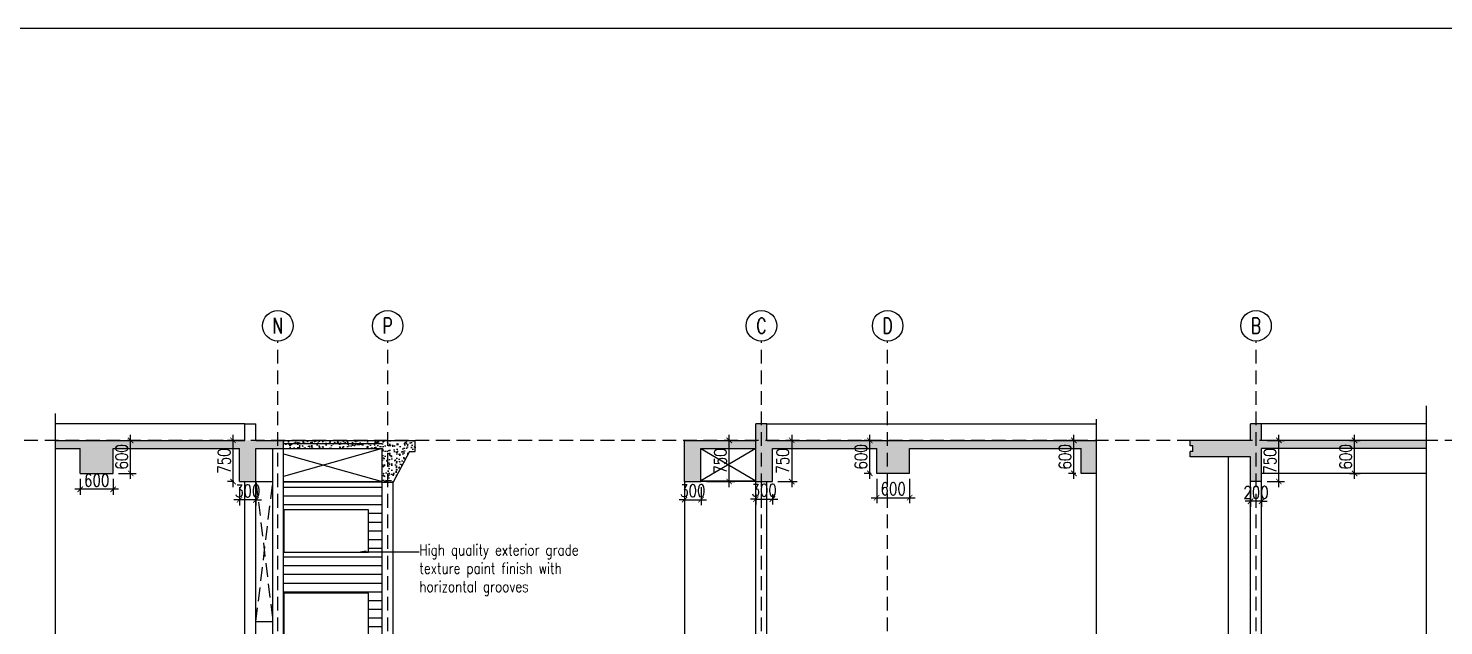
# Model space of a CAD drawing. Extents: x -32840 to 422982, y 280745 to 888746.
# Drawn here: x 38571 to 64353, y 463417 to 474298 of the extents above; entities that cross this region are included whole.
import ezdxf
from ezdxf import colors
from ezdxf.entities.mleader import LeaderData, LeaderLine
from ezdxf.enums import TextEntityAlignment as Align
from ezdxf.math import Vec2, Vec3

# ---------------------------------------------------------------- set-up
doc = ezdxf.new("R2010")
doc.units = 0
doc.header["$LTSCALE"] = 1000
doc.header["$PDMODE"] = 3
doc.linetypes.add('CONTINOUS', pattern=[0])
doc.linetypes.add('HIDDEN', pattern=[0.375, 0.25, -0.125])
doc.layers.get('Defpoints').update_dxf_attribs({"linetype": 'HIDDEN'})
for name, color, linetype in [('a-dim', 3, 'Continuous'), ('A-duct', 1, 'Continuous'), ('A-Elev 01', 7, 'Continuous'), ('A-Elev 02', 6, 'Continuous'), ('A-GRID NO', 40, 'CONTINOUS'), ('A-HAT', 8, 'Continuous'), ('A-LVL', 31, 'HIDDEN'), ('A-TXT', 6, 'Continuous'), ('A-WALL', 7, 'CONTINOUS'), ('I-False Ceiling', 7, 'Continuous')]:
    doc.layers.add(name, color=color, linetype=linetype)
doc.layers.add('A-FLOR', color=2, linetype='Continuous', lineweight=18)
doc.styles.add('ROMANS', font='romans.shx', dxfattribs={"width": 0.8})
doc.dimstyles.new('dim-1', dxfattribs={"dimscale": 100, "dimtxt": 2.25, "dimasz": 1, "dimexe": 1, "dimexo": 1, "dimgap": 0.5, "dimtad": 1, "dimdec": 0, "dimzin": 3, "dimdsep": 46, "dimtxsty": 'ROMANS', "dimblk": 'ARCHTICK', "dimcen": 0.0625, "dimdle": 1, "dimclrd": 256, "dimclre": 256, "dimclrt": 6, "dimadec": 0, "dimazin": 0, "dimtfac": 1, "dimtdec": 0, "dimtix": 1, "dimtmove": 1, "dimatfit": 3, "dimfxl": 1, "dimfrac": 2, "dimtolj": 1, "dimtzin": 3, "dimarcsym": 0})

# ---------------------------------------------------------------- blocks, each defined once
blk = doc.blocks.new('_ArchTick')
at = {"color": 0, "linetype": 'ByBlock', "const_width": 0.15}
blk.add_lwpolyline([(-0.5, -0.5), (0.5, 0.5)], dxfattribs=at)
blk = doc.blocks.new('*D1830')
at = {"layer": 'a-dim', "lineweight": -2, "transparency": 16777216}
for p, q in [((42317, 466792), (42201, 466792)), ((42301, 465942), (42301, 466892)), ((42317, 466042), (42201, 466042))]:
    blk.add_line(p, q, dxfattribs=at)
at = {"layer": 'Defpoints', "color": 0, "transparency": 16777216}
for p in [(42301, 466792), (42417, 466792), (42417, 466042)]:
    blk.add_point(p, dxfattribs=at)
at = {"layer": 'a-dim', "lineweight": -2, "transparency": 16777216, "xscale": 100, "yscale": 100, "zscale": 100}
for p, rotation in [((42301, 466792), 90), ((42301, 466042), 270)]:
    blk.add_blockref('_ArchTick', p, dxfattribs=dict(at, rotation=rotation))
at = {"layer": 'a-dim', "color": 6, "transparency": 16777216, "insert": (42139, 466417), "char_height": 225, "attachment_point": 5, "rotation": 90, "style": 'ROMANS'}
blk.add_mtext('\\A1;750', dxfattribs=at)
blk = doc.blocks.new('*D1831')
at = {"layer": 'a-dim', "lineweight": -2, "transparency": 16777216}
for p, q in [((42417, 465942), (42417, 465609)), ((42717, 465942), (42717, 465609)), ((42417, 465709), (42317, 465709)), ((42717, 465709), (42417, 465709)), ((42717, 465709), (42817, 465709))]:
    blk.add_line(p, q, dxfattribs=at)
at = {"layer": 'Defpoints', "color": 0, "transparency": 16777216}
for p in [(42417, 466042), (42717, 466042), (42417, 465709)]:
    blk.add_point(p, dxfattribs=at)
at = {"layer": 'a-dim', "lineweight": -2, "transparency": 16777216, "xscale": 100, "yscale": 100, "zscale": 100}
blk.add_blockref('_ArchTick', (42417, 465709), dxfattribs=at)
at = {"layer": 'a-dim', "lineweight": -2, "transparency": 16777216, "xscale": 100, "yscale": 100, "zscale": 100, "rotation": 180}
blk.add_blockref('_ArchTick', (42717, 465709), dxfattribs=at)
at = {"layer": 'a-dim', "color": 6, "transparency": 16777216, "insert": (42567, 465872), "char_height": 225, "attachment_point": 5, "style": 'ROMANS'}
blk.add_mtext('\\A1;300', dxfattribs=at)
blk = doc.blocks.new('*D1834')
at = {"layer": 'a-dim', "lineweight": -2, "transparency": 16777216}
for p, q in [((40217, 466792), (40535, 466792)), ((40435, 466092), (40435, 466892)), ((40217, 466192), (40535, 466192))]:
    blk.add_line(p, q, dxfattribs=at)
at = {"layer": 'Defpoints', "color": 0, "transparency": 16777216}
for p in [(40117, 466792), (40435, 466792), (40117, 466192)]:
    blk.add_point(p, dxfattribs=at)
at = {"layer": 'a-dim', "lineweight": -2, "transparency": 16777216, "xscale": 100, "yscale": 100, "zscale": 100}
for p, rotation in [((40435, 466792), 90), ((40435, 466192), 270)]:
    blk.add_blockref('_ArchTick', p, dxfattribs=dict(at, rotation=rotation))
at = {"layer": 'a-dim', "color": 6, "transparency": 16777216, "insert": (40272, 466492), "char_height": 225, "attachment_point": 5, "rotation": 90, "style": 'ROMANS'}
blk.add_mtext('\\A1;600', dxfattribs=at)
blk = doc.blocks.new('*D1835')
at = {"layer": 'a-dim', "lineweight": -2, "transparency": 16777216}
for p, q in [((40217, 465901), (39417, 465901)), ((39517, 466092), (39517, 465801)), ((40117, 466092), (40117, 465801))]:
    blk.add_line(p, q, dxfattribs=at)
at = {"layer": 'Defpoints', "color": 0, "transparency": 16777216}
for p in [(39517, 466192), (40117, 466192), (39517, 465901)]:
    blk.add_point(p, dxfattribs=at)
at = {"layer": 'a-dim', "lineweight": -2, "transparency": 16777216, "xscale": 100, "yscale": 100, "zscale": 100, "rotation": 180}
blk.add_blockref('_ArchTick', (39517, 465901), dxfattribs=at)
at = {"layer": 'a-dim', "lineweight": -2, "transparency": 16777216, "xscale": 100, "yscale": 100, "zscale": 100}
blk.add_blockref('_ArchTick', (40117, 465901), dxfattribs=at)
at = {"layer": 'a-dim', "color": 6, "transparency": 16777216, "insert": (39817, 466064), "char_height": 225, "attachment_point": 5, "style": 'ROMANS'}
blk.add_mtext('\\A1;600', dxfattribs=at)
blk = doc.blocks.new('*D1844')
at = {"layer": 'a-dim', "lineweight": -2, "transparency": 16777216}
for p, q in [((51825, 465723), (51725, 465723)), ((51825, 465810), (51825, 465623)), ((51825, 465723), (52125, 465723)), ((52125, 465810), (52125, 465623)), ((52125, 465723), (52225, 465723))]:
    blk.add_line(p, q, dxfattribs=at)
at = {"layer": 'Defpoints', "color": 0, "transparency": 16777216}
for p in [(51825, 465910), (52125, 465910), (52125, 465723)]:
    blk.add_point(p, dxfattribs=at)
at = {"layer": 'a-dim', "lineweight": -2, "transparency": 16777216, "xscale": 100, "yscale": 100, "zscale": 100}
blk.add_blockref('_ArchTick', (51825, 465723), dxfattribs=at)
at = {"layer": 'a-dim', "lineweight": -2, "transparency": 16777216, "xscale": 100, "yscale": 100, "zscale": 100, "rotation": 180}
blk.add_blockref('_ArchTick', (52125, 465723), dxfattribs=at)
at = {"layer": 'a-dim', "color": 6, "transparency": 16777216, "insert": (51975, 465885), "char_height": 225, "attachment_point": 5, "style": 'ROMANS'}
blk.add_mtext('\\A1;300', dxfattribs=at)
blk = doc.blocks.new('*D1845')
at = {"layer": 'a-dim', "lineweight": -2, "transparency": 16777216}
for p, q in [((52225, 466792), (52577, 466792)), ((52477, 466892), (52477, 465942)), ((52225, 466042), (52577, 466042))]:
    blk.add_line(p, q, dxfattribs=at)
at = {"layer": 'Defpoints', "color": 0, "transparency": 16777216}
for p in [(52125, 466792), (52125, 466042), (52477, 466042)]:
    blk.add_point(p, dxfattribs=at)
at = {"layer": 'a-dim', "lineweight": -2, "transparency": 16777216, "xscale": 100, "yscale": 100, "zscale": 100}
for p, rotation in [((52477, 466792), 90), ((52477, 466042), 270)]:
    blk.add_blockref('_ArchTick', p, dxfattribs=dict(at, rotation=rotation))
at = {"layer": 'a-dim', "color": 6, "transparency": 16777216, "insert": (52314, 466417), "char_height": 225, "attachment_point": 5, "rotation": 90, "style": 'ROMANS'}
blk.add_mtext('\\A1;750', dxfattribs=at)
blk = doc.blocks.new('*D1846')
at = {"layer": 'a-dim', "lineweight": -2, "transparency": 16777216}
for p, q in [((50525, 465942), (50525, 465612)), ((50825, 465942), (50825, 465612)), ((50525, 465712), (50425, 465712)), ((50525, 465712), (50825, 465712)), ((50825, 465712), (50925, 465712))]:
    blk.add_line(p, q, dxfattribs=at)
at = {"layer": 'Defpoints', "color": 0, "transparency": 16777216}
for p in [(50525, 466042), (50825, 466042), (50825, 465712)]:
    blk.add_point(p, dxfattribs=at)
at = {"layer": 'a-dim', "lineweight": -2, "transparency": 16777216, "xscale": 100, "yscale": 100, "zscale": 100}
blk.add_blockref('_ArchTick', (50525, 465712), dxfattribs=at)
at = {"layer": 'a-dim', "lineweight": -2, "transparency": 16777216, "xscale": 100, "yscale": 100, "zscale": 100, "rotation": 180}
blk.add_blockref('_ArchTick', (50825, 465712), dxfattribs=at)
at = {"layer": 'a-dim', "color": 6, "transparency": 16777216, "insert": (50675, 465874), "char_height": 225, "attachment_point": 5, "style": 'ROMANS'}
blk.add_mtext('\\A1;300', dxfattribs=at)
blk = doc.blocks.new('*D1847')
at = {"layer": 'a-dim', "lineweight": -2, "transparency": 16777216}
for p, q in [((50925, 466792), (51439, 466792)), ((51339, 465942), (51339, 466892)), ((50925, 466042), (51439, 466042))]:
    blk.add_line(p, q, dxfattribs=at)
at = {"layer": 'Defpoints', "color": 0, "transparency": 16777216}
for p in [(50825, 466792), (51339, 466792), (50825, 466042)]:
    blk.add_point(p, dxfattribs=at)
at = {"layer": 'a-dim', "lineweight": -2, "transparency": 16777216, "xscale": 100, "yscale": 100, "zscale": 100}
for p, rotation in [((51339, 466792), 90), ((51339, 466042), 270)]:
    blk.add_blockref('_ArchTick', p, dxfattribs=dict(at, rotation=rotation))
at = {"layer": 'a-dim', "color": 6, "transparency": 16777216, "insert": (51177, 466417), "char_height": 225, "attachment_point": 5, "rotation": 90, "style": 'ROMANS'}
blk.add_mtext('\\A1;750', dxfattribs=at)
blk = doc.blocks.new('*D1848')
at = {"layer": 'a-dim', "lineweight": -2, "transparency": 16777216}
for p, q in [((54025, 466092), (54025, 465648)), ((54625, 466092), (54625, 465648)), ((53925, 465748), (54725, 465748))]:
    blk.add_line(p, q, dxfattribs=at)
at = {"layer": 'Defpoints', "color": 0, "transparency": 16777216}
for p in [(54025, 466192), (54625, 466192), (54625, 465748)]:
    blk.add_point(p, dxfattribs=at)
at = {"layer": 'a-dim', "lineweight": -2, "transparency": 16777216, "xscale": 100, "yscale": 100, "zscale": 100, "rotation": 180}
blk.add_blockref('_ArchTick', (54025, 465748), dxfattribs=at)
at = {"layer": 'a-dim', "lineweight": -2, "transparency": 16777216, "xscale": 100, "yscale": 100, "zscale": 100}
blk.add_blockref('_ArchTick', (54625, 465748), dxfattribs=at)
at = {"layer": 'a-dim', "color": 6, "transparency": 16777216, "insert": (54325, 465910), "char_height": 225, "attachment_point": 5, "style": 'ROMANS'}
blk.add_mtext('\\A1;600', dxfattribs=at)
blk = doc.blocks.new('*D1849')
at = {"layer": 'a-dim', "lineweight": -2, "transparency": 16777216}
for p, q in [((53925, 466792), (53800, 466792)), ((53900, 466092), (53900, 466892)), ((53925, 466192), (53800, 466192))]:
    blk.add_line(p, q, dxfattribs=at)
at = {"layer": 'Defpoints', "color": 0, "transparency": 16777216}
for p in [(53900, 466792), (54025, 466792), (54025, 466192)]:
    blk.add_point(p, dxfattribs=at)
at = {"layer": 'a-dim', "lineweight": -2, "transparency": 16777216, "xscale": 100, "yscale": 100, "zscale": 100}
for p, rotation in [((53900, 466792), 90), ((53900, 466192), 270)]:
    blk.add_blockref('_ArchTick', p, dxfattribs=dict(at, rotation=rotation))
at = {"layer": 'a-dim', "color": 6, "transparency": 16777216, "insert": (53737, 466492), "char_height": 225, "attachment_point": 5, "rotation": 90, "style": 'ROMANS'}
blk.add_mtext('\\A1;600', dxfattribs=at)
blk = doc.blocks.new('*D1850')
at = {"layer": 'a-dim', "lineweight": -2, "transparency": 16777216}
for p, q in [((57650, 466792), (57518, 466792)), ((57618, 466092), (57618, 466892)), ((57650, 466192), (57518, 466192))]:
    blk.add_line(p, q, dxfattribs=at)
at = {"layer": 'Defpoints', "color": 0, "transparency": 16777216}
for p in [(57618, 466792), (57750, 466792), (57750, 466192)]:
    blk.add_point(p, dxfattribs=at)
at = {"layer": 'a-dim', "lineweight": -2, "transparency": 16777216, "xscale": 100, "yscale": 100, "zscale": 100}
for p, rotation in [((57618, 466792), 90), ((57618, 466192), 270)]:
    blk.add_blockref('_ArchTick', p, dxfattribs=dict(at, rotation=rotation))
at = {"layer": 'a-dim', "color": 6, "transparency": 16777216, "insert": (57456, 466492), "char_height": 225, "attachment_point": 5, "rotation": 90, "style": 'ROMANS'}
blk.add_mtext('\\A1;600', dxfattribs=at)
blk = doc.blocks.new('*D1855')
at = {"layer": 'a-dim', "lineweight": -2, "transparency": 16777216}
for p, q in [((60835, 465942), (60835, 465583)), ((61035, 465942), (61035, 465583)), ((60835, 465683), (60735, 465683)), ((61035, 465683), (60835, 465683)), ((61035, 465683), (61135, 465683))]:
    blk.add_line(p, q, dxfattribs=at)
at = {"layer": 'Defpoints', "color": 0, "transparency": 16777216}
for p in [(60835, 466042), (61035, 466042), (60835, 465683)]:
    blk.add_point(p, dxfattribs=at)
at = {"layer": 'a-dim', "lineweight": -2, "transparency": 16777216, "xscale": 100, "yscale": 100, "zscale": 100}
blk.add_blockref('_ArchTick', (60835, 465683), dxfattribs=at)
at = {"layer": 'a-dim', "lineweight": -2, "transparency": 16777216, "xscale": 100, "yscale": 100, "zscale": 100, "rotation": 180}
blk.add_blockref('_ArchTick', (61035, 465683), dxfattribs=at)
at = {"layer": 'a-dim', "color": 6, "transparency": 16777216, "insert": (60935, 465845), "char_height": 225, "attachment_point": 5, "style": 'ROMANS'}
blk.add_mtext('\\A1;200', dxfattribs=at)
blk = doc.blocks.new('*D1856')
at = {"layer": 'a-dim', "lineweight": -2, "transparency": 16777216}
for p, q in [((61135, 466792), (61451, 466792)), ((61351, 465942), (61351, 466892)), ((61135, 466042), (61451, 466042))]:
    blk.add_line(p, q, dxfattribs=at)
at = {"layer": 'Defpoints', "color": 0, "transparency": 16777216}
for p in [(61035, 466792), (61351, 466792), (61035, 466042)]:
    blk.add_point(p, dxfattribs=at)
at = {"layer": 'a-dim', "lineweight": -2, "transparency": 16777216, "xscale": 100, "yscale": 100, "zscale": 100}
for p, rotation in [((61351, 466792), 90), ((61351, 466042), 270)]:
    blk.add_blockref('_ArchTick', p, dxfattribs=dict(at, rotation=rotation))
at = {"layer": 'a-dim', "color": 6, "transparency": 16777216, "insert": (61189, 466417), "char_height": 225, "attachment_point": 5, "rotation": 90, "style": 'ROMANS'}
blk.add_mtext('\\A1;750', dxfattribs=at)
blk = doc.blocks.new('*D1857')
at = {"layer": 'a-dim', "lineweight": -2, "transparency": 16777216}
for p, q in [((62635, 466792), (62830, 466792)), ((62730, 466092), (62730, 466892)), ((62635, 466192), (62830, 466192))]:
    blk.add_line(p, q, dxfattribs=at)
at = {"layer": 'Defpoints', "color": 0, "transparency": 16777216}
for p in [(62535, 466792), (62730, 466792), (62535, 466192)]:
    blk.add_point(p, dxfattribs=at)
at = {"layer": 'a-dim', "lineweight": -2, "transparency": 16777216, "xscale": 100, "yscale": 100, "zscale": 100}
for p, rotation in [((62730, 466792), 90), ((62730, 466192), 270)]:
    blk.add_blockref('_ArchTick', p, dxfattribs=dict(at, rotation=rotation))
at = {"layer": 'a-dim', "color": 6, "transparency": 16777216, "insert": (62568, 466492), "char_height": 225, "attachment_point": 5, "rotation": 90, "style": 'ROMANS'}
blk.add_mtext('\\A1;600', dxfattribs=at)
blk = doc.blocks.new('Tag-Stair-No')
blk.add_circle((0, 0), 1.37)
at = {"color": 6, "style": 'ROMANS', "width": 0.7}
blk.add_attdef('SN', text='', height=1.4, dxfattribs=at).set_placement((0, 0), align=Align.MIDDLE)

msp = doc.modelspace()

# ---------------------------------------------------------------- hatches: boundary and pattern name
at = {"layer": 'A-HAT'}
h = msp.add_hatch(dxfattribs=at)
h.set_pattern_fill('ANSI31', color=256, scale=50, angle=135)
h.set_pattern_definition([(180, (-349478.07, 1214129.2), (-1e-14, -158.75), [])])
h.paths.add_polyline_path([(43225.5, 466642.2), (43221.5, 466030.2), (45013.5, 466030.2), (45017.5, 466642.2)])
h.paths.add_polyline_path([(43225.5, 464008.9), (43225.5, 463242.2), (44767.5, 463242.2), (44767.5, 464008.9)], flags=17)
h.paths.add_polyline_path([(43225.5, 461108.9), (43225.5, 460342.2), (44767.5, 460342.2), (44767.5, 461108.9)], flags=17)
h.paths.add_polyline_path([(43225.5, 462492.2), (43225.5, 461875.6), (44767.5, 461875.6), (44767.5, 462492.2)])
h.paths.add_polyline_path([(43225.5, 465525.6), (44767.5, 465525.6), (44767.5, 464758.9), (43225.5, 464758.9), (43225.5, 459142.2), (45017.5, 459142.2), (45017.5, 466792.2), (43225.5, 466792.2)])
at = {"layer": 'I-False Ceiling'}
h = msp.add_hatch(dxfattribs=at)
h.set_pattern_fill('ANGLE', color=8)
h.set_pattern_definition([(0, (0, 0), (0, 6.985), [5.08, -1.905]), (90, (0, 0), (-6.985, 4e-16), [5.08, -1.905])])
h.paths.add_polyline_path([(42307.7, 466129.6), (42307.7, 466704.9), (41970.2, 466704.9), (41970.2, 466129.6)], flags=9)
h.paths.add_polyline_path([(40440.9, 466208.8), (40440.9, 466775.6), (40103.4, 466775.6), (40103.4, 466208.8)], flags=9)
h.paths.add_polyline_path([(39895.2, 459535.4), (41695.2, 459535.4), (41695.2, 459955.4), (39895.2, 459955.4)], flags=9)
h.paths.add_polyline_path([(44116.4, 458298.8), (44116.4, 458848.5), (43778.9, 458848.5), (43778.9, 458298.8)], flags=9)
h.paths.add_polyline_path([(44871.9, 459381.7), (44871.9, 460102.8), (44534.4, 460102.8), (44534.4, 459381.7)], flags=9)
h.paths.add_polyline_path([(30236.1, 459531.7), (30236.1, 460252.8), (29898.6, 460252.8), (29898.6, 459531.7)], flags=9)
h.paths.add_polyline_path([(27814.1, 463772.2), (29514.1, 463772.2), (29514.1, 464192.2), (27814.1, 464192.2)], flags=9)
h.paths.add_polyline_path([(32496.8, 464643.8), (32496.8, 465390.6), (32159.3, 465390.6), (32159.3, 464643.8)], flags=9)
h.paths.add_polyline_path([(45644.6, 463913.3), (49028.4, 463913.3), (49028.4, 464946.7), (45644.6, 464946.7)], flags=9)
h.paths.add_polyline_path([(28398.1, 467301.6), (31005.3, 467301.6), (31005.3, 467751.6), (28398.1, 467751.6)], flags=9)
h.paths.add_polyline_path([(28354.5, 467881.6), (34833.1, 467881.6), (34833.1, 468331.6), (28354.5, 468331.6)], flags=9)
h.paths.add_polyline_path([(42272.8, 458579.6), (42272.8, 459154.9), (41935.3, 459154.9), (41935.3, 458579.6)], flags=9)
h.paths.add_polyline_path([(42279.8, 465703.1), (42855.1, 465703.1), (42855.1, 466040.6), (42279.8, 466040.6)], flags=9)
h.paths.add_polyline_path([(42329.7, 462579.6), (42329.7, 463154.9), (41992.2, 463154.9), (41992.2, 462579.6)], flags=9)
h.paths.add_polyline_path([(42279.8, 462206.2), (42855.1, 462206.2), (42855.1, 462543.7), (42279.8, 462543.7)], flags=9)
h.paths.add_polyline_path([(39534.1, 465894.9), (40100.9, 465894.9), (40100.9, 466232.4), (39534.1, 466232.4)], flags=9)
h.paths.add_polyline_path([(30451.9, 458579.6), (30451.9, 459154.9), (30114.4, 459154.9), (30114.4, 458579.6)], flags=9)
h.paths.add_polyline_path([(32268.4, 462598.9), (32843.7, 462598.9), (32843.7, 462936.4), (32268.4, 462936.4)], flags=9)
h.paths.add_polyline_path([(33455.2, 459801.6), (36062.3, 459801.6), (36062.3, 460251.6), (33455.2, 460251.6)], flags=9)
h.paths.add_polyline_path([(33495, 460381.6), (38245, 460381.6), (38245, 460831.6), (33495, 460831.6)], flags=9)
h.paths.add_polyline_path([(33457.2, 463751.6), (36064.4, 463751.6), (36064.4, 464201.6), (33457.2, 464201.6)], flags=9)
h.paths.add_polyline_path([(33412.5, 464331.6), (37862.5, 464331.6), (37862.5, 464781.6), (33412.5, 464781.6)], flags=9)
h = msp.add_hatch(dxfattribs=at)
h.set_pattern_fill('AR-CONC', color=8)
h.paths.add_polyline_path([(54624.8, 466642.2), (57749.8, 466642.2), (57749.8, 466192.2), (58024.7, 466192.2), (58024.7, 466792.2), (51824.8, 466792.2), (51824.8, 466042.2), (52124.8, 466042.2), (52124.8, 466642.2), (54024.8, 466642.2), (54024.8, 466192.2), (54624.8, 466192.2)])
h.paths.add_polyline_path([(52024.8, 467092.2), (51824.8, 467092.2), (51824.8, 466792.2), (52024.8, 466792.2)])
h.paths.add_polyline_path([(50824.8, 466642.2), (51824.8, 466642.2), (51824.8, 466792.2), (50524.8, 466792.2), (50524.8, 466042.2), (50824.8, 466042.2)])
h.paths.add_polyline_path([(52124.8, 463242.2), (51824.8, 463242.2), (51824.8, 462492.2), (52124.8, 462492.2)])
h.paths.add_polyline_path([(58024.7, 459242.2), (50524.8, 459242.2), (50524.8, 458492.2), (50824.8, 458492.2), (50824.8, 459092.2), (51824.8, 459092.2), (51824.8, 458492.2), (52124.8, 458492.2), (52124.8, 459092.2), (54024.8, 459092.2), (54024.8, 458642.2), (54624.8, 458642.2), (54624.8, 459092.2), (58024.7, 459092.2)])
h.paths.add_polyline_path([(52483.2, 466129.6), (52483.2, 466704.9), (52145.7, 466704.9), (52145.7, 466129.6)], flags=25)
h.paths.add_polyline_path([(53905.8, 466208.8), (53905.8, 466775.6), (53568.3, 466775.6), (53568.3, 466208.8)], flags=25)
h.paths.add_polyline_path([(57624.5, 466208.8), (57624.5, 466775.6), (57287, 466775.6), (57287, 466208.8)], flags=25)
h.paths.add_polyline_path([(51345.3, 466129.6), (51345.3, 466704.9), (51007.8, 466704.9), (51007.8, 466129.6)], flags=25)
h.paths.add_polyline_path([(52461.4, 458579.6), (52461.4, 459154.9), (52123.9, 459154.9), (52123.9, 458579.6)], flags=25)
h.paths.add_polyline_path([(51369.3, 458579.6), (51369.3, 459154.9), (51031.8, 459154.9), (51031.8, 458579.6)], flags=25)
h.paths.add_polyline_path([(53905.8, 458658.8), (53905.8, 459225.6), (53568.3, 459225.6), (53568.3, 458658.8)], flags=25)
h = msp.add_hatch(dxfattribs=at)
h.set_pattern_fill('AR-CONC', color=8)
h.paths.add_polyline_path([(61035.3, 466642.2), (64035.3, 466642.2), (64035.3, 466792.2), (59735.3, 466792.2), (59735.3, 466692.2), (59785.3, 466692.2), (59785.3, 466592.2), (59735.3, 466592.2), (59735.3, 466492.2), (60835.3, 466492.2), (60835.3, 466042.2), (61035.3, 466042.2)])
h.paths.add_polyline_path([(61035.3, 467092.2), (60835.3, 467092.2), (60835.3, 466792.2), (61035.3, 466792.2)])
h.paths.add_polyline_path([(61035.3, 463242.2), (60835.3, 463242.2), (60835.3, 462492.2), (61035.3, 462492.2)])
h.paths.add_polyline_path([(64035.3, 459242.2), (59735.3, 459242.2), (59735.3, 459092.2), (60835.3, 459092.2), (60835.3, 458492.2), (61035.3, 458492.2), (61035.3, 459092.2), (64035.3, 459092.2)])
h.paths.add_polyline_path([(61035.3, 455242.2), (60835.3, 455242.2), (60835.3, 454842.2), (61035.3, 454842.2)])
h.paths.add_polyline_path([(64035.3, 455242.2), (61035.3, 455242.2), (61035.3, 455142.2), (64035.3, 455142.2)])
h.paths.add_polyline_path([(61035.3, 454842.2), (60835.3, 454842.2), (60835.3, 454642.2), (61035.3, 454642.2)])
h.paths.add_polyline_path([(61355.4, 458579.6), (61355.4, 459154.9), (61017.9, 459154.9), (61017.9, 458579.6)], flags=25)
h = msp.add_hatch(dxfattribs=at)
h.set_pattern_fill('AR-CONC', color=8)
h.paths.add_polyline_path([(43217.5, 466792.2), (39059.2, 466792.2), (39059.2, 466642.2), (39517.5, 466642.2), (39517.5, 466192.2), (40117.5, 466192.2), (40117.5, 466642.2), (42417.5, 466642.2), (42417.5, 466042.2), (42717.5, 466042.2), (42717.5, 466642.2), (43217.5, 466642.2)])
h.paths.add_polyline_path([(42717.5, 463242.2), (42417.5, 463242.2), (42417.5, 462492.2), (42717.5, 462492.2)])
h.paths.add_polyline_path([(42717.5, 455242.2), (39059.2, 455242.2), (39059.2, 455142.2), (42517.5, 455142.2), (42517.5, 454842.2), (42717.5, 454842.2)])
h.paths.add_polyline_path([(42717.5, 454842.2), (42517.5, 454842.2), (42517.5, 454642.2), (42717.5, 454642.2)])
h.paths.add_polyline_path([(45567.5, 454742.2), (42717.5, 454742.2), (42717.5, 454642.2), (45567.5, 454642.2)])
h = msp.add_hatch(dxfattribs=at)
h.set_pattern_fill('AR-CONC', color=8)
h.paths.add_polyline_path([(45517.5, 466592.2), (45617.5, 466592.2), (45617.5, 466792.2), (43217.5, 466792.2), (43217.5, 466642.2), (45017.5, 466642.2), (45017.5, 466030.2), (45217.5, 466030.2)])

# ---------------------------------------------------------------- linework, layer by layer
msp.add_lwpolyline([(-32840.5, 474297.9), (120491.4, 474297.9), (120491.4, 446301.2), (-32840.5, 446301.2)], close=True)
at = {"layer": 'A-duct'}
for p, q in [((45017.5, 466642.2), (43217.5, 466137.4)), ((43217.5, 466547), (45017.5, 466042.2)), ((51824.8, 466642.2), (50824.8, 466054.2)), ((50824.8, 466642.2), (51824.8, 466054.2))]:
    msp.add_line(p, q, dxfattribs=at)
at = {"layer": 'A-Elev 01', "color": 8, "linetype": 'HIDDEN'}
for points in [[(42717.5, 466042.2), (43025.8, 463492.2)], [(42717.5, 463492.2), (43025.8, 466042.2)]]:
    msp.add_lwpolyline(points, dxfattribs=at)
at = {"layer": 'A-Elev 02'}
for p, q in [((42517.5, 467092.2), (39059.2, 467092.2)), ((52024.8, 467092.2), (58024.7, 467092.2)), ((64035.3, 467092.2), (61035.3, 467092.2)), ((43217.5, 455292.2), (43217.5, 466792.2)), ((43025.8, 455292.2), (43025.8, 466642.2)), ((60435.3, 459242.2), (60435.3, 466492.2)), ((64035.3, 466192.2), (61035.3, 466192.2)), ((45017.5, 459392.2), (45017.5, 466030.2)), ((45217.5, 459092.2), (45217.5, 466030.2)), ((50524.8, 466042.2), (50524.8, 459242.2))]:
    msp.add_line(p, q, dxfattribs=at)
for points in [[(42717.5, 466042.2), (43025.8, 466042.2)], [(42717.5, 463492.2), (43025.8, 463492.2)]]:
    msp.add_lwpolyline(points, dxfattribs=at)
for points in [[(43225.5, 465525.6), (43225.5, 464758.9), (44767.5, 464758.9), (44767.5, 465525.6)], [(43225.5, 464008.9), (43225.5, 463242.2), (44767.5, 463242.2), (44767.5, 464008.9)]]:
    msp.add_lwpolyline(points, close=True, dxfattribs=at)
at = {"layer": 'A-FLOR'}
for p, q in [((45017.5, 466042.2), (43217.5, 466042.2)), ((45017.5, 466030.2), (43217.5, 466030.2)), ((50824.8, 466054.2), (51824.8, 466054.2)), ((50824.8, 466042.2), (51824.8, 466042.2))]:
    msp.add_line(p, q, dxfattribs=at)
at = {"layer": 'A-HAT'}
for points in [[(39059.2, 467279.7), (39059.2, 461792.2), (39155.5, 461792.2), (38954.7, 461645.5), (39059.2, 461645.5), (39059.2, 454662.9)], [(58024.7, 467180.9), (58024.7, 461792.2), (58121.1, 461792.2), (57920.2, 461645.5), (58024.7, 461645.5), (58024.7, 454662.9)], [(64035.3, 467422.6), (64035.3, 461792.2), (64131.6, 461792.2), (63930.8, 461645.5), (64035.3, 461645.5), (64035.3, 454662.9)]]:
    msp.add_lwpolyline(points, dxfattribs=at)
at = {"layer": 'A-LVL'}
for p, q in [((43117.5, 453941.7), (43117.5, 468601.1)), ((45117.5, 453941.7), (45117.5, 468601.1)), ((51924.8, 453941.7), (51924.8, 468601.1)), ((54224.8, 453941.7), (54224.8, 468601.1)), ((60935.3, 453941.7), (60935.3, 468601.1)), ((100247.1, 466792.2), (17385.9, 466792.2))]:
    msp.add_line(p, q, dxfattribs=at)
at = {"layer": 'A-WALL'}
for p, q in [((42517.5, 466792.2), (42517.5, 467092.2)), ((42517.5, 467092.2), (42717.5, 467092.2)), ((42717.5, 466792.2), (42717.5, 467092.2)), ((51824.8, 459242.2), (51824.8, 467092.2)), ((52024.8, 467092.2), (51824.8, 467092.2)), ((52024.8, 466792.2), (52024.8, 467092.2)), ((60835.3, 466792.2), (60835.3, 467092.2)), ((61035.3, 467092.2), (60835.3, 467092.2)), ((61035.3, 466792.2), (61035.3, 467092.2)), ((39059.2, 466792.2), (42517.5, 466792.2)), ((42717.5, 466792.2), (45617.5, 466792.2)), ((45617.5, 466592.2), (45617.5, 466792.2)), ((50524.8, 466792.2), (51824.8, 466792.2)), ((50524.8, 466042.2), (50524.8, 466792.2)), ((52024.8, 466792.2), (58024.7, 466792.2)), ((59735.3, 466692.2), (59735.3, 466792.2)), ((60835.3, 466792.2), (59735.3, 466792.2)), ((59785.3, 466692.2), (59735.3, 466692.2)), ((59785.3, 466592.2), (59785.3, 466692.2)), ((64035.3, 466792.2), (61035.3, 466792.2)), ((39059.2, 466642.2), (39517.5, 466642.2)), ((39517.5, 466192.2), (39517.5, 466642.2)), ((40117.5, 466192.2), (40117.5, 466642.2)), ((40117.5, 466642.2), (42417.5, 466642.2)), ((42417.5, 466042.2), (42417.5, 466642.2)), ((42717.5, 461842.2), (42717.5, 466642.2)), ((42717.5, 466642.2), (45017.5, 466642.2)), ((45017.5, 466030.2), (45017.5, 466642.2)), ((45517.5, 466592.2), (45217.5, 466030.2)), ((45517.5, 466592.2), (45617.5, 466592.2)), ((50824.8, 466642.2), (51824.8, 466642.2)), ((50824.8, 466042.2), (50824.8, 466642.2)), ((52124.8, 466042.2), (52124.8, 466642.2)), ((52124.8, 466642.2), (54024.8, 466642.2)), ((54024.8, 466192.2), (54024.8, 466642.2)), ((54624.8, 466642.2), (57749.8, 466642.2)), ((54624.8, 466192.2), (54624.8, 466642.2)), ((57749.8, 466192.2), (57749.8, 466642.2)), ((59735.3, 466492.2), (59735.3, 466592.2)), ((59785.3, 466592.2), (59735.3, 466592.2)), ((60835.3, 466492.2), (59735.3, 466492.2)), ((60835.3, 459242.2), (60835.3, 466492.2)), ((61035.3, 459242.2), (61035.3, 466642.2)), ((64035.3, 466642.2), (61035.3, 466642.2)), ((39517.5, 466192.2), (40117.5, 466192.2)), ((54624.8, 466192.2), (54024.8, 466192.2)), ((58024.7, 466192.2), (57749.8, 466192.2)), ((42417.5, 466042.2), (42717.5, 466042.2)), ((42517.5, 463242.2), (42517.5, 466042.2)), ((45017.5, 466030.2), (45217.5, 466030.2)), ((50524.8, 466042.2), (50824.8, 466042.2)), ((51824.8, 466042.2), (52124.8, 466042.2)), ((52024.8, 463242.2), (52024.8, 466042.2)), ((61035.3, 466042.2), (60835.3, 466042.2))]:
    msp.add_line(p, q, dxfattribs=at)

# ---------------------------------------------------------------- block references
at = {"layer": 'A-GRID NO', "xscale": 203.2, "yscale": 203.2, "zscale": 203.2}
for p, values in [((43117.5, 468879.3), {'SN': 'N'}), ((45117.5, 468879.3), {'SN': 'P'}), ((51924.8, 468879.3), {'SN': 'C'}), ((54224.8, 468879.3), {'SN': 'D'}), ((60935.3, 468879.3), {'SN': 'B'})]:
    msp.add_blockref('Tag-Stair-No', p, dxfattribs=at).add_auto_attribs(values)

# ---------------------------------------------------------------- dimensions: what is measured, and where the dimension line sits
at = {"layer": 'a-dim'}
for base, p1, p2, picture, middle in [((40434.6, 466792.2), (40117.5, 466192.2), (40117.5, 466792.2), '*D1834', (40272.1, 466492.2)), ((42301.4, 466792.2), (42417.5, 466042.2), (42417.5, 466792.2), '*D1830', (42138.9, 466417.2)), ((51339.1, 466792.2), (50824.8, 466042.2), (50824.8, 466792.2), '*D1847', (51176.6, 466417.2)), ((52477, 466042.2), (52124.8, 466792.2), (52124.8, 466042.2), '*D1845', (52314.5, 466417.2)), ((53899.5, 466792.2), (54024.8, 466192.2), (54024.8, 466792.2), '*D1849', (53737, 466492.2)), ((57618.2, 466792.2), (57749.8, 466192.2), (57749.8, 466792.2), '*D1850', (57455.7, 466492.2)), ((61351.5, 466792.2), (61035.3, 466042.2), (61035.3, 466792.2), '*D1856', (61189, 466417.2)), ((62730.1, 466792.2), (62535.3, 466192.2), (62535.3, 466792.2), '*D1857', (62567.6, 466492.2))]:
    dim = msp.add_linear_dim(base=base, p1=p1, p2=p2, angle=90, dimstyle='dim-1', dxfattribs=at)
    dim.commit()
    dim.dimension.update_dxf_attribs({"geometry": picture, "text_midpoint": middle})
for base, p1, p2, picture, middle in [((39517.5, 465901.1), (40117.5, 466192.2), (39517.5, 466192.2), '*D1835', (39817.5, 466063.6)), ((54624.8, 465747.8), (54024.8, 466192.2), (54624.8, 466192.2), '*D1848', (54324.8, 465910.3)), ((42417.5, 465709.3), (42717.5, 466042.2), (42417.5, 466042.2), '*D1831', (42567.5, 465871.8)), ((50824.8, 465711.8), (50524.8, 466042.2), (50824.8, 466042.2), '*D1846', (50674.8, 465874.3)), ((52124.8, 465722.6), (51824.8, 465910.5), (52124.8, 465910.5), '*D1844', (51974.8, 465885.1)), ((60835.3, 465682.8), (61035.3, 466042.2), (60835.3, 466042.2), '*D1855', (60935.3, 465845.3))]:
    dim = msp.add_linear_dim(base=base, p1=p1, p2=p2, dimstyle='dim-1', dxfattribs=at)
    dim.commit()
    dim.dimension.update_dxf_attribs({"geometry": picture, "text_midpoint": middle})

# ---------------------------------------------------------------- leaders
at = {"layer": 'A-TXT'}
ml = msp.add_multileader_mtext('Standard', dxfattribs=at)
ml.set_content('\\A1;High quality exterior grade\\Ptexture paint finish with\\Phorizontal grooves ', color=256, style='ROMANS')
ml.set_leader_properties()
ml.build(insert=Vec2(0, 0))
ml.multileader.update_dxf_attribs({"dogleg_length": 50, "arrow_head_size": 150})
ctx = ml.context
ctx.base_point, ctx.char_height, ctx.arrow_head_size, ctx.plane_origin = Vec3(45692.6, 464763.3), 200, 150, Vec3(49974.6, 466613.9)
notes = []
notes.append((ctx, [(0, (1, 1, 0), (45449.4, 464763.3), (1, 0), 243.2, [(0, [(44581.2, 464763.3)], 0, [])])]))
ctx.mtext.insert, ctx.mtext.flow_direction = Vec3(45694.6, 464896.7), 5
for ctx, leaders in notes:
    for number, flags, end, landing, length, lines in leaders:
        leader = LeaderData()
        leader.index, (leader.has_last_leader_line, leader.has_dogleg_vector, leader.attachment_direction) = number, flags
        leader.last_leader_point, leader.dogleg_vector, leader.dogleg_length = Vec3(end), Vec3(landing), length
        for number, points, colour, breaks in lines:
            line = LeaderLine()
            line.index, line.vertices, line.color, line.breaks = number, Vec3.list(points), colors.encode_raw_color(colour), breaks
            leader.lines.append(line)
        ctx.leaders.append(leader)

doc.saveas('drawing.dxf')
